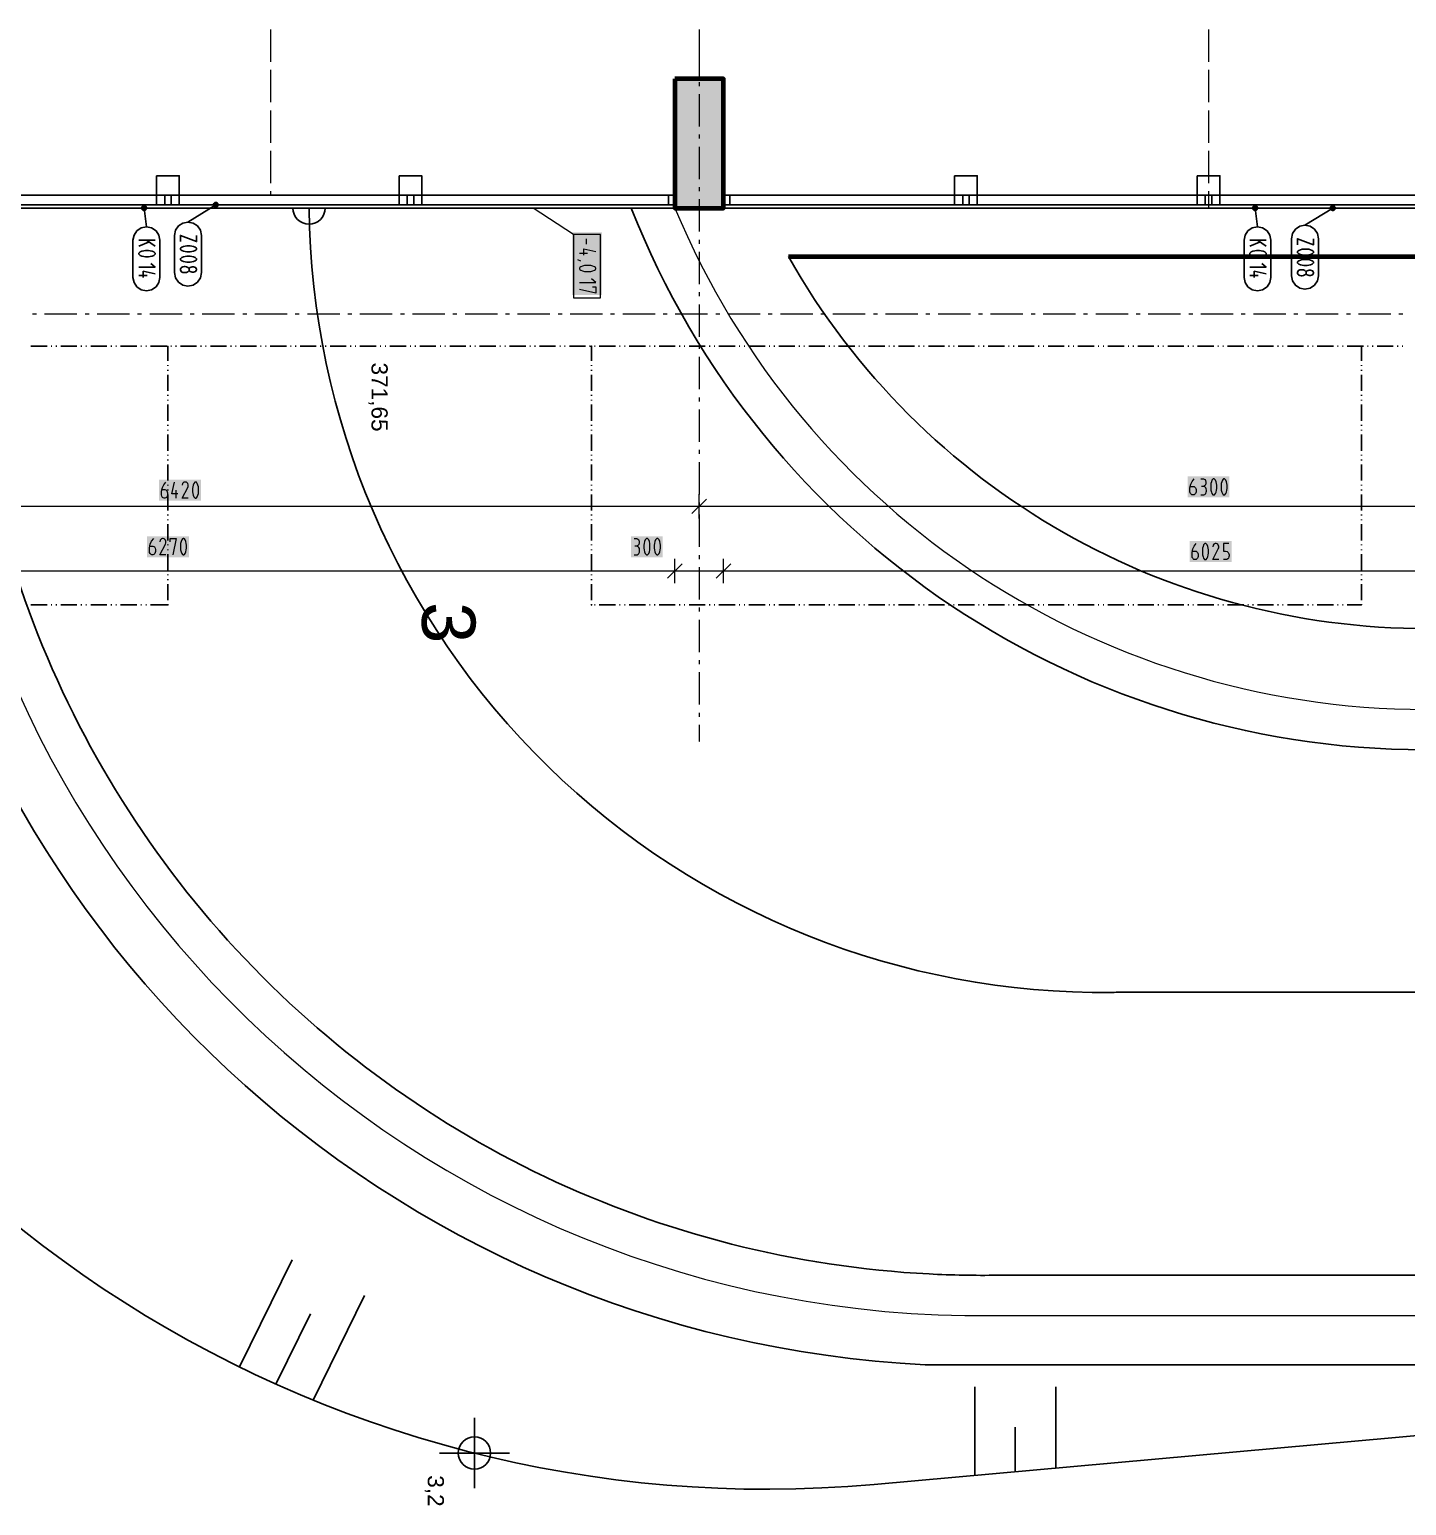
# Model space of a CAD drawing. Header units: millimetres. Extents: x 0 to 594, y 0 to 420.
# Drawn here: x 118.6 to 185.6, y 95.8 to 167.7 of the extents above; entities that cross this region are included whole.
import ezdxf

# ---------------------------------------------------------------- set-up
doc = ezdxf.new("R2010")
doc.units = ezdxf.units.MM
doc.header["$LTSCALE"] = 8
for name, color, linetype in [('PDF_CTU', 7, 'Continuous'), ('PDF_Dokresleni nad rovinou rezu', 7, 'Continuous'), ('PDF_Dopravni znaceni', 7, 'Continuous'), ('PDF_Koty delkove', 7, 'Continuous'), ('PDF_Koty vyskove-pudorysy', 7, 'Continuous'), ('PDF_Obecne 0.25', 7, 'Continuous'), ('PDF_Obrubniky', 7, 'Continuous'), ('PDF_Osy hlavni', 7, 'Continuous'), ('PDF_Popis Klempirske vyrobky', 7, 'Continuous'), ('PDF_Popis Zamecnicke vyrobky', 7, 'Continuous'), ('PDF_Popis-obecne 01', 7, 'Continuous'), ('PDF_Rampy', 7, 'Continuous'), ('PDF_Steny vnitrni', 7, 'Continuous'), ('PDF_Text', 7, 'Continuous'), ('PDF_Zamecnicke vyrobky', 7, 'Continuous')]:
    doc.layers.add(name, color=color, linetype=linetype)
doc.styles.add('PDF Arial', font='arial.ttf')

msp = doc.modelspace()

# ---------------------------------------------------------------- linework, layer by layer
at = {"layer": 'PDF_CTU', "lineweight": 100}
msp.add_lwpolyline([(155.547, 156.661), (258.466, 156.661), (258.466, 153.906), (328.23, 153.906), (328.23, 158.236)], dxfattribs=at)
at = {"layer": 'PDF_CTU', "lineweight": 25}
for points in [[(306.044, 102.69), (162.204, 102.69, -0.364475), (111.496, 149.929)], [(224.359, 102.69), (159.72, 96.869, -0.351953), (98.898, 137.331)]]:
    msp.add_lwpolyline(points, format="xyb", dxfattribs=at)
for points in [[(128.815, 102.59), (131.379, 107.806)], [(132.408, 100.976), (134.912, 106.069)], [(130.597, 101.753), (132.277, 105.171)], [(164.628, 97.311), (164.628, 101.626)], [(168.565, 97.666), (168.565, 101.626)], [(166.596, 97.489), (166.596, 99.657)]]:
    msp.add_lwpolyline(points, dxfattribs=at)
msp.add_arc((186.611, 174.233), 35.689, 209.49476, 271.16419, dxfattribs=at)
at = {"layer": 'PDF_Dokresleni nad rovinou rezu', "lineweight": 25}
for points in [[(118.661, 152.291), (119.449, 152.291)], [(119.646, 152.291), (119.685, 152.291)], [(119.882, 152.291), (119.921, 152.291)], [(120.118, 152.291), (120.906, 152.291)], [(121.102, 152.291), (121.142, 152.291)], [(121.339, 152.291), (121.378, 152.291)], [(121.575, 152.291), (122.362, 152.291)], [(122.559, 152.291), (122.598, 152.291)], [(122.795, 152.291), (122.835, 152.291)], [(123.032, 152.291), (123.819, 152.291)], [(124.016, 152.291), (124.055, 152.291)], [(124.252, 152.291), (124.291, 152.291)], [(124.488, 152.291), (125.276, 152.291)], [(125.335, 152.291), (125.335, 151.575)], [(125.473, 152.291), (125.512, 152.291)], [(125.709, 152.291), (125.748, 152.291)], [(125.945, 152.291), (126.732, 152.291)], [(126.929, 152.291), (126.969, 152.291)], [(127.165, 152.291), (127.205, 152.291)], [(127.402, 152.291), (128.189, 152.291)], [(128.386, 152.291), (128.425, 152.291)], [(128.622, 152.291), (128.661, 152.291)], [(128.858, 152.291), (129.646, 152.291)], [(129.843, 152.291), (129.882, 152.291)], [(130.079, 152.291), (130.118, 152.291)], [(130.315, 152.291), (131.102, 152.291)], [(131.299, 152.291), (131.339, 152.291)], [(131.536, 152.291), (131.575, 152.291)], [(131.772, 152.291), (132.559, 152.291)], [(132.756, 152.291), (132.795, 152.291)], [(132.992, 152.291), (133.032, 152.291)], [(133.228, 152.291), (134.016, 152.291)], [(134.213, 152.291), (134.252, 152.291)], [(134.449, 152.291), (134.488, 152.291)], [(134.685, 152.291), (135.473, 152.291)], [(135.669, 152.291), (135.709, 152.291)], [(135.906, 152.291), (135.945, 152.291)], [(136.142, 152.291), (136.929, 152.291)], [(137.126, 152.291), (137.165, 152.291)], [(137.362, 152.291), (137.402, 152.291)], [(137.598, 152.291), (138.386, 152.291)], [(138.583, 152.291), (138.622, 152.291)], [(138.819, 152.291), (138.858, 152.291)], [(139.055, 152.291), (139.843, 152.291)], [(140.039, 152.291), (140.079, 152.291)], [(140.276, 152.291), (140.315, 152.291)], [(140.512, 152.291), (141.299, 152.291)], [(141.496, 152.291), (141.535, 152.291)], [(141.732, 152.291), (141.772, 152.291)], [(141.969, 152.291), (142.756, 152.291)], [(142.953, 152.291), (142.992, 152.291)], [(143.189, 152.291), (143.228, 152.291)], [(143.425, 152.291), (144.213, 152.291)], [(144.41, 152.291), (144.449, 152.291)], [(144.646, 152.291), (144.685, 152.291)], [(144.882, 152.291), (145.669, 152.291)], [(145.866, 152.291), (145.906, 152.291)], [(145.965, 152.291), (145.965, 151.575)], [(146.102, 152.291), (146.142, 152.291)], [(146.339, 152.291), (147.126, 152.291)], [(147.323, 152.291), (147.362, 152.291)], [(147.559, 152.291), (147.598, 152.291)], [(147.795, 152.291), (148.583, 152.291)], [(148.78, 152.291), (148.819, 152.291)], [(149.016, 152.291), (149.055, 152.291)], [(149.252, 152.291), (150.039, 152.291)], [(150.236, 152.291), (150.276, 152.291)], [(150.472, 152.291), (150.512, 152.291)], [(150.709, 152.291), (151.496, 152.291)], [(151.693, 152.291), (151.732, 152.291)], [(151.929, 152.291), (151.969, 152.291)], [(152.165, 152.291), (152.953, 152.291)], [(153.15, 152.291), (153.189, 152.291)], [(153.386, 152.291), (153.425, 152.291)], [(153.622, 152.291), (154.409, 152.291)], [(154.606, 152.291), (154.646, 152.291)], [(154.843, 152.291), (154.882, 152.291)], [(155.079, 152.291), (155.866, 152.291)], [(156.063, 152.291), (156.102, 152.291)], [(156.299, 152.291), (156.339, 152.291)], [(156.535, 152.291), (157.323, 152.291)], [(157.52, 152.291), (157.559, 152.291)], [(157.756, 152.291), (157.795, 152.291)], [(157.992, 152.291), (158.78, 152.291)], [(158.976, 152.291), (159.016, 152.291)], [(159.213, 152.291), (159.252, 152.291)], [(159.449, 152.291), (160.236, 152.291)], [(160.433, 152.291), (160.472, 152.291)], [(160.669, 152.291), (160.709, 152.291)], [(160.906, 152.291), (161.693, 152.291)], [(161.89, 152.291), (161.929, 152.291)], [(162.126, 152.291), (162.165, 152.291)], [(162.362, 152.291), (163.15, 152.291)], [(163.346, 152.291), (163.386, 152.291)], [(163.583, 152.291), (163.622, 152.291)], [(163.819, 152.291), (164.606, 152.291)], [(164.803, 152.291), (164.843, 152.291)], [(165.039, 152.291), (165.079, 152.291)], [(165.276, 152.291), (166.063, 152.291)], [(166.26, 152.291), (166.299, 152.291)], [(166.496, 152.291), (166.535, 152.291)], [(166.732, 152.291), (167.52, 152.291)], [(167.717, 152.291), (167.756, 152.291)], [(167.953, 152.291), (167.992, 152.291)], [(168.189, 152.291), (168.976, 152.291)], [(169.173, 152.291), (169.213, 152.291)], [(169.409, 152.291), (169.449, 152.291)], [(169.646, 152.291), (170.433, 152.291)], [(170.63, 152.291), (170.669, 152.291)], [(170.866, 152.291), (170.906, 152.291)], [(171.102, 152.291), (171.89, 152.291)], [(172.087, 152.291), (172.126, 152.291)], [(172.323, 152.291), (172.362, 152.291)], [(172.559, 152.291), (173.346, 152.291)], [(173.543, 152.291), (173.583, 152.291)], [(173.78, 152.291), (173.819, 152.291)], [(174.016, 152.291), (174.803, 152.291)], [(175, 152.291), (175.039, 152.291)], [(175.236, 152.291), (175.276, 152.291)], [(175.472, 152.291), (176.26, 152.291)], [(176.457, 152.291), (176.496, 152.291)], [(176.693, 152.291), (176.732, 152.291)], [(176.929, 152.291), (177.717, 152.291)], [(177.913, 152.291), (177.953, 152.291)], [(178.15, 152.291), (178.189, 152.291)], [(178.386, 152.291), (179.173, 152.291)], [(179.37, 152.291), (179.409, 152.291)], [(179.606, 152.291), (179.646, 152.291)], [(179.843, 152.291), (180.63, 152.291)], [(180.827, 152.291), (180.866, 152.291)], [(181.063, 152.291), (181.102, 152.291)], [(181.299, 152.291), (182.087, 152.291)], [(182.283, 152.291), (182.323, 152.291)], [(182.52, 152.291), (182.559, 152.291)], [(182.756, 152.291), (183.543, 152.291)], [(183.445, 152.291), (183.445, 151.575)], [(183.74, 152.291), (183.78, 152.291)], [(183.976, 152.291), (184.016, 152.291)], [(184.213, 152.291), (185, 152.291)], [(185.197, 152.291), (185.236, 152.291)], [(185.433, 152.291), (185.472, 152.291)], [(125.335, 151.378), (125.335, 151.339)], [(125.335, 151.142), (125.335, 151.103)], [(145.965, 151.378), (145.965, 151.339)], [(145.965, 151.142), (145.965, 151.103)], [(183.445, 151.378), (183.445, 151.339)], [(183.445, 151.142), (183.445, 151.103)], [(125.335, 150.906), (125.335, 150.118)], [(145.965, 150.906), (145.965, 150.118)], [(183.445, 150.906), (183.445, 150.118)], [(125.335, 149.921), (125.335, 149.882)], [(125.335, 149.685), (125.335, 149.646)], [(145.965, 149.921), (145.965, 149.882)], [(145.965, 149.685), (145.965, 149.646)], [(183.445, 149.921), (183.445, 149.882)], [(183.445, 149.685), (183.445, 149.646)], [(125.335, 149.449), (125.335, 148.662)], [(145.965, 149.449), (145.965, 148.662)], [(183.445, 149.449), (183.445, 148.662)], [(125.335, 148.465), (125.335, 148.425)], [(125.335, 148.229), (125.335, 148.189)], [(145.965, 148.465), (145.965, 148.425)], [(145.965, 148.229), (145.965, 148.189)], [(183.445, 148.465), (183.445, 148.425)], [(183.445, 148.229), (183.445, 148.189)], [(125.335, 147.992), (125.335, 147.205)], [(145.965, 147.992), (145.965, 147.205)], [(183.445, 147.992), (183.445, 147.205)], [(125.335, 147.008), (125.335, 146.969)], [(125.335, 146.772), (125.335, 146.733)], [(145.965, 147.008), (145.965, 146.969)], [(145.965, 146.772), (145.965, 146.733)], [(183.445, 147.008), (183.445, 146.969)], [(183.445, 146.772), (183.445, 146.733)], [(125.335, 146.536), (125.335, 145.748)], [(145.965, 146.536), (145.965, 145.748)], [(183.445, 146.536), (183.445, 145.748)], [(125.335, 145.551), (125.335, 145.512)], [(125.335, 145.315), (125.335, 145.276)], [(145.965, 145.551), (145.965, 145.512)], [(145.965, 145.315), (145.965, 145.276)], [(183.445, 145.551), (183.445, 145.512)], [(183.445, 145.315), (183.445, 145.276)], [(125.335, 145.079), (125.335, 144.292)], [(145.965, 145.079), (145.965, 144.292)], [(183.445, 145.079), (183.445, 144.292)], [(125.335, 144.095), (125.335, 144.055)], [(125.335, 143.858), (125.335, 143.819)], [(145.965, 144.095), (145.965, 144.055)], [(145.965, 143.858), (145.965, 143.819)], [(183.445, 144.095), (183.445, 144.055)], [(183.445, 143.858), (183.445, 143.819)], [(125.335, 143.622), (125.335, 142.835)], [(145.965, 143.622), (145.965, 142.835)], [(183.445, 143.622), (183.445, 142.835)], [(125.335, 142.638), (125.335, 142.599)], [(125.335, 142.402), (125.335, 142.362)], [(145.965, 142.638), (145.965, 142.599)], [(145.965, 142.402), (145.965, 142.362)], [(183.445, 142.638), (183.445, 142.599)], [(183.445, 142.402), (183.445, 142.362)], [(125.335, 142.166), (125.335, 141.378)], [(145.965, 142.166), (145.965, 141.378)], [(183.445, 142.166), (183.445, 141.378)], [(125.335, 141.181), (125.335, 141.142)], [(125.335, 140.945), (125.335, 140.906)], [(145.965, 141.181), (145.965, 141.142)], [(145.965, 140.945), (145.965, 140.906)], [(183.445, 141.181), (183.445, 141.142)], [(183.445, 140.945), (183.445, 140.906)], [(125.335, 140.709), (125.335, 139.921)], [(145.965, 140.709), (145.965, 139.921)], [(183.445, 140.709), (183.445, 139.921)], [(118.661, 139.694), (119.449, 139.694)], [(119.646, 139.694), (119.685, 139.694)], [(119.882, 139.694), (119.921, 139.694)], [(120.118, 139.694), (120.906, 139.694)], [(121.102, 139.694), (121.142, 139.694)], [(121.339, 139.694), (121.378, 139.694)], [(121.575, 139.694), (122.362, 139.694)], [(122.559, 139.694), (122.598, 139.694)], [(122.795, 139.694), (122.835, 139.694)], [(123.032, 139.694), (123.819, 139.694)], [(124.016, 139.694), (124.055, 139.694)], [(124.252, 139.694), (124.291, 139.694)], [(124.488, 139.694), (125.276, 139.694)], [(125.335, 139.725), (125.335, 139.694)], [(145.965, 139.725), (145.965, 139.693)], [(146.102, 139.693), (146.142, 139.693)], [(146.339, 139.693), (147.126, 139.693)], [(147.323, 139.693), (147.362, 139.693)], [(147.559, 139.693), (147.598, 139.693)], [(147.795, 139.693), (148.583, 139.693)], [(148.78, 139.693), (148.819, 139.693)], [(149.016, 139.693), (149.055, 139.693)], [(149.252, 139.693), (150.039, 139.693)], [(150.236, 139.693), (150.276, 139.693)], [(150.472, 139.693), (150.512, 139.693)], [(150.709, 139.693), (151.496, 139.693)], [(151.693, 139.693), (151.732, 139.693)], [(151.929, 139.693), (151.969, 139.693)], [(152.165, 139.693), (152.953, 139.693)], [(153.15, 139.693), (153.189, 139.693)], [(153.386, 139.693), (153.425, 139.693)], [(153.622, 139.693), (154.409, 139.693)], [(154.606, 139.693), (154.646, 139.693)], [(154.843, 139.693), (154.882, 139.693)], [(155.079, 139.693), (155.866, 139.693)], [(156.063, 139.693), (156.102, 139.693)], [(156.299, 139.693), (156.339, 139.693)], [(156.535, 139.693), (157.323, 139.693)], [(157.52, 139.693), (157.559, 139.693)], [(157.756, 139.693), (157.795, 139.693)], [(157.992, 139.693), (158.78, 139.693)], [(158.976, 139.693), (159.016, 139.693)], [(159.213, 139.693), (159.252, 139.693)], [(159.449, 139.693), (160.236, 139.693)], [(160.433, 139.693), (160.472, 139.693)], [(160.669, 139.693), (160.709, 139.693)], [(160.906, 139.693), (161.693, 139.693)], [(161.89, 139.693), (161.929, 139.693)], [(162.126, 139.693), (162.165, 139.693)], [(162.362, 139.693), (163.15, 139.693)], [(163.346, 139.693), (163.386, 139.693)], [(163.583, 139.693), (163.622, 139.693)], [(163.819, 139.693), (164.606, 139.693)], [(164.803, 139.693), (164.843, 139.693)], [(165.039, 139.693), (165.079, 139.693)], [(165.276, 139.693), (166.063, 139.693)], [(166.26, 139.693), (166.299, 139.693)], [(166.496, 139.693), (166.535, 139.693)], [(166.732, 139.693), (167.52, 139.693)], [(167.717, 139.693), (167.756, 139.693)], [(167.953, 139.693), (167.992, 139.693)], [(168.189, 139.693), (168.976, 139.693)], [(169.173, 139.693), (169.213, 139.693)], [(169.409, 139.693), (169.449, 139.693)], [(169.646, 139.693), (170.433, 139.693)], [(170.63, 139.693), (170.669, 139.693)], [(170.866, 139.693), (170.906, 139.693)], [(171.102, 139.693), (171.89, 139.693)], [(172.087, 139.693), (172.126, 139.693)], [(172.323, 139.693), (172.362, 139.693)], [(172.559, 139.693), (173.346, 139.693)], [(173.543, 139.693), (173.583, 139.693)], [(173.78, 139.693), (173.819, 139.693)], [(174.016, 139.693), (174.803, 139.693)], [(175, 139.693), (175.039, 139.693)], [(175.236, 139.693), (175.276, 139.693)], [(175.472, 139.693), (176.26, 139.693)], [(176.457, 139.693), (176.496, 139.693)], [(176.693, 139.693), (176.732, 139.693)], [(176.929, 139.693), (177.717, 139.693)], [(177.913, 139.693), (177.953, 139.693)], [(178.15, 139.693), (178.189, 139.693)], [(178.386, 139.693), (179.173, 139.693)], [(179.37, 139.693), (179.409, 139.693)], [(179.606, 139.693), (179.646, 139.693)], [(179.843, 139.693), (180.63, 139.693)], [(180.827, 139.693), (180.866, 139.693)], [(181.063, 139.693), (181.102, 139.693)], [(181.299, 139.693), (182.087, 139.693)], [(182.283, 139.693), (182.323, 139.693)], [(182.52, 139.693), (182.559, 139.693)], [(182.756, 139.693), (183.445, 139.693), (183.445, 139.725)]]:
    msp.add_lwpolyline(points, dxfattribs=at)
at = {"layer": 'PDF_Dokresleni nad rovinou rezu', "lineweight": 25, "transparency": 33554559}
for points in [[(125.335, 152.341), (125.384, 152.291), (125.286, 152.291), (125.335, 152.242)], [(145.965, 152.341), (146.014, 152.291), (145.915, 152.291), (145.965, 152.242)], [(183.445, 152.341), (183.494, 152.291), (183.396, 152.291), (183.445, 152.242)], [(125.286, 139.694), (125.335, 139.744), (125.335, 139.645), (125.384, 139.694)], [(125.335, 139.744), (125.384, 139.694), (125.286, 139.694), (125.335, 139.645)], [(145.965, 139.742), (146.014, 139.693), (145.915, 139.693), (145.965, 139.644)], [(145.915, 139.693), (145.965, 139.742), (145.965, 139.644), (146.014, 139.693)], [(183.396, 139.693), (183.445, 139.742), (183.445, 139.644), (183.494, 139.693)], [(183.445, 139.742), (183.494, 139.693), (183.396, 139.693), (183.445, 139.644)]]:
    msp.add_solid(points, dxfattribs=at)
at = {"layer": 'PDF_Dopravni znaceni', "lineweight": 18}
for points in [[(130.335, 167.717), (130.335, 166.142)], [(151.201, 167.717), (151.201, 166.142)], [(176.004, 167.717), (176.004, 166.142)], [(130.335, 165.748), (130.335, 164.173)], [(151.201, 165.748), (151.201, 165.323)], [(176.004, 165.748), (176.004, 164.173)], [(130.335, 163.78), (130.335, 162.205)], [(176.004, 163.78), (176.004, 162.205)], [(130.335, 161.811), (130.335, 160.236)], [(176.004, 161.811), (176.004, 160.236)], [(130.335, 159.843), (130.335, 159.654)], [(176.004, 159.843), (176.004, 159.024)]]:
    msp.add_lwpolyline(points, dxfattribs=at)
at = {"layer": 'PDF_Dopravni znaceni', "lineweight": 18, "transparency": 33554559}
for points in [[(151.201, 165.358), (151.237, 165.323), (151.166, 165.323), (151.201, 165.287)], [(130.335, 159.689), (130.37, 159.654), (130.3, 159.654), (130.335, 159.618)], [(176.004, 159.059), (176.04, 159.024), (175.969, 159.024), (176.004, 158.988)]]:
    msp.add_solid(points, dxfattribs=at)
at = {"layer": 'PDF_Koty delkove', "lineweight": 18}
for points in [[(125.285, 145.247), (125.306, 145.209), (125.317, 145.156), (125.317, 145.051), (125.306, 144.998), (125.285, 144.959), (125.265, 144.933), (125.233, 144.906), (125.191, 144.893), (125.149, 144.893), (125.107, 144.906), (125.076, 144.933), (125.055, 144.959), (125.033, 144.998), (125.023, 145.051), (125.023, 145.235), (125.065, 145.418), (125.128, 145.55), (125.233, 145.68)], [(125.044, 145.313), (125.191, 145.313), (125.233, 145.3), (125.265, 145.274), (125.285, 145.247)], [(125.821, 145.103), (125.527, 145.103), (125.653, 145.68)], [(125.737, 144.893), (125.737, 145.287)], [(126.325, 144.893), (126.031, 144.893), (126.304, 145.418), (126.325, 145.471), (126.325, 145.55), (126.304, 145.602), (126.272, 145.641), (126.241, 145.668), (126.199, 145.68), (126.157, 145.68), (126.115, 145.668), (126.083, 145.641), (126.052, 145.602), (126.031, 145.524)], [(126.829, 145.209), (126.829, 145.366), (126.818, 145.444), (126.797, 145.536), (126.766, 145.615), (126.724, 145.668), (126.703, 145.68), (126.661, 145.68), (126.64, 145.668), (126.598, 145.615), (126.567, 145.536), (126.545, 145.444), (126.535, 145.366), (126.535, 145.209), (126.545, 145.13), (126.567, 145.038), (126.598, 144.959)], [(126.598, 144.959), (126.64, 144.906), (126.661, 144.893), (126.703, 144.893), (126.724, 144.906), (126.766, 144.959), (126.797, 145.038), (126.818, 145.13), (126.829, 145.209)], [(175.123, 145.471), (175.27, 145.471), (175.312, 145.457), (175.343, 145.431), (175.364, 145.405), (175.385, 145.366), (175.396, 145.313), (175.396, 145.209), (175.385, 145.156), (175.364, 145.116), (175.343, 145.09), (175.312, 145.064), (175.27, 145.05), (175.228, 145.05), (175.186, 145.064), (175.154, 145.09), (175.134, 145.116), (175.112, 145.156), (175.101, 145.209), (175.101, 145.392), (175.144, 145.576), (175.207, 145.707), (175.312, 145.838)], [(175.627, 145.838), (175.753, 145.838), (175.795, 145.825), (175.837, 145.798), (175.858, 145.759), (175.879, 145.681), (175.879, 145.628), (175.858, 145.55), (175.816, 145.497), (175.753, 145.471), (175.669, 145.471)], [(175.627, 145.05), (175.774, 145.05), (175.826, 145.077), (175.868, 145.116), (175.889, 145.182), (175.899, 145.235), (175.899, 145.287), (175.889, 145.353), (175.868, 145.405), (175.826, 145.444), (175.753, 145.471)], [(97.776, 144.499), (100.65, 144.499), (151.201, 144.499), (200.807, 144.499), (250.414, 144.499), (300.02, 144.499), (348.445, 144.499), (398.051, 144.499), (461.791, 144.499)], [(150.847, 144.145), (151.555, 144.853)], [(151.201, 143.909), (151.201, 144.499), (151.201, 145.09)], [(124.6, 142.557), (124.643, 142.544), (124.674, 142.518), (124.695, 142.491), (124.716, 142.453), (124.726, 142.4), (124.726, 142.295), (124.716, 142.242), (124.695, 142.203), (124.674, 142.177), (124.643, 142.15), (124.6, 142.137), (124.559, 142.137), (124.517, 142.15), (124.485, 142.177), (124.464, 142.203), (124.443, 142.242), (124.432, 142.295), (124.432, 142.479), (124.474, 142.662), (124.537, 142.794), (124.643, 142.924)], [(124.454, 142.557), (124.6, 142.557)], [(125.23, 142.137), (124.936, 142.137), (125.209, 142.662), (125.23, 142.715), (125.23, 142.794), (125.209, 142.846), (125.178, 142.885), (125.146, 142.912), (125.104, 142.924), (125.063, 142.924), (125.02, 142.912), (124.989, 142.885), (124.957, 142.846), (124.936, 142.768)], [(125.44, 142.768), (125.44, 142.924), (125.734, 142.924), (125.567, 142.137)], [(126.238, 142.453), (126.238, 142.61), (126.227, 142.688), (126.207, 142.78), (126.175, 142.859), (126.134, 142.912), (126.112, 142.924), (126.071, 142.924), (126.049, 142.912), (126.008, 142.859), (125.976, 142.78), (125.955, 142.688), (125.944, 142.61), (125.944, 142.453)], [(125.944, 142.453), (125.955, 142.374), (125.976, 142.282), (126.008, 142.203), (126.049, 142.15), (126.071, 142.137), (126.112, 142.137), (126.134, 142.15), (126.175, 142.203), (126.207, 142.282), (126.227, 142.374), (126.238, 142.453)], [(148.031, 142.924), (148.157, 142.924), (148.199, 142.912), (148.241, 142.885), (148.262, 142.846), (148.283, 142.768), (148.283, 142.715), (148.262, 142.636), (148.22, 142.583), (148.157, 142.557), (148.073, 142.557)], [(148.031, 142.137), (148.178, 142.137), (148.23, 142.164), (148.272, 142.203), (148.293, 142.268), (148.304, 142.321), (148.304, 142.374), (148.293, 142.439), (148.272, 142.491), (148.23, 142.531), (148.157, 142.557)], [(148.808, 142.453), (148.808, 142.61), (148.797, 142.688), (148.776, 142.78), (148.745, 142.859), (148.703, 142.912), (148.682, 142.924), (148.64, 142.924), (148.619, 142.912), (148.577, 142.859), (148.546, 142.78), (148.524, 142.688), (148.513, 142.61), (148.513, 142.453), (148.524, 142.374), (148.546, 142.282), (148.577, 142.203), (148.619, 142.15), (148.64, 142.137), (148.682, 142.137)], [(148.682, 142.137), (148.703, 142.15), (148.745, 142.203), (148.776, 142.282), (148.797, 142.374), (148.808, 142.453)], [(175.221, 142.321), (175.368, 142.321), (175.41, 142.308), (175.442, 142.282), (175.462, 142.255), (175.483, 142.216), (175.494, 142.164), (175.494, 142.059), (175.483, 142.006), (175.462, 141.967), (175.442, 141.941), (175.41, 141.914), (175.368, 141.901), (175.326, 141.901), (175.284, 141.914), (175.253, 141.941), (175.232, 141.967), (175.211, 142.006), (175.2, 142.059), (175.2, 142.242), (175.242, 142.426), (175.305, 142.557)], [(175.305, 142.557), (175.41, 142.688)], [(176.502, 141.901), (176.208, 141.901), (176.481, 142.426), (176.502, 142.479), (176.502, 142.557), (176.481, 142.609), (176.45, 142.649), (176.418, 142.676), (176.376, 142.688), (176.334, 142.688), (176.292, 142.676), (176.261, 142.649), (176.229, 142.609), (176.208, 142.531)], [(176.985, 142.688), (176.733, 142.688), (176.733, 142.321), (176.838, 142.321), (176.911, 142.294), (176.954, 142.255), (176.995, 142.19), (177.006, 142.138), (177.006, 142.085), (176.995, 142.032), (176.974, 141.98), (176.943, 141.941), (176.901, 141.914)], [(149.666, 140.995), (150.374, 141.704)], [(150.02, 140.759), (150.02, 141.35), (150.02, 141.94)], [(152.028, 140.995), (152.737, 141.704)], [(152.382, 140.759), (152.382, 141.35), (152.382, 141.94)], [(176.901, 141.914), (176.838, 141.901), (176.733, 141.901)], [(97.776, 141.35), (100.65, 141.35), (150.02, 141.35), (152.382, 141.35), (199.823, 141.35), (201.792, 141.35), (249.233, 141.35), (251.595, 141.35), (298.839, 141.35), (301.201, 141.35), (348.445, 141.35), (350.807, 141.35), (398.051, 141.35), (469.272, 141.35)]]:
    msp.add_lwpolyline(points, dxfattribs=at)
for points in [[(176.403, 145.366), (176.403, 145.524), (176.393, 145.602), (176.372, 145.694), (176.34, 145.772), (176.299, 145.825), (176.277, 145.838), (176.236, 145.838), (176.214, 145.825), (176.173, 145.772), (176.141, 145.694), (176.12, 145.602), (176.109, 145.524), (176.109, 145.366), (176.12, 145.287), (176.141, 145.195), (176.173, 145.116), (176.214, 145.064), (176.236, 145.05), (176.277, 145.05), (176.299, 145.064), (176.34, 145.116), (176.372, 145.195), (176.393, 145.287)], [(176.907, 145.366), (176.907, 145.524), (176.897, 145.602), (176.876, 145.694), (176.844, 145.772), (176.803, 145.825), (176.781, 145.838), (176.74, 145.838), (176.718, 145.825), (176.677, 145.772), (176.645, 145.694), (176.624, 145.602), (176.613, 145.524), (176.613, 145.366), (176.624, 145.287), (176.645, 145.195), (176.677, 145.116), (176.718, 145.064), (176.74, 145.05), (176.781, 145.05), (176.803, 145.064), (176.844, 145.116), (176.876, 145.195), (176.897, 145.287)], [(149.312, 142.453), (149.312, 142.61), (149.301, 142.688), (149.28, 142.78), (149.249, 142.859), (149.207, 142.912), (149.186, 142.924), (149.144, 142.924), (149.123, 142.912), (149.081, 142.859), (149.05, 142.78), (149.028, 142.688), (149.017, 142.61), (149.017, 142.453), (149.028, 142.374), (149.05, 142.282), (149.081, 142.203), (149.123, 142.15), (149.144, 142.137), (149.186, 142.137), (149.207, 142.15), (149.249, 142.203), (149.28, 142.282), (149.301, 142.374)], [(175.998, 142.216), (175.998, 142.374), (175.987, 142.452), (175.966, 142.544), (175.935, 142.623), (175.893, 142.676), (175.872, 142.688), (175.83, 142.688), (175.809, 142.676), (175.767, 142.623), (175.736, 142.544), (175.714, 142.452), (175.704, 142.374), (175.704, 142.216), (175.714, 142.138), (175.736, 142.046), (175.767, 141.967), (175.809, 141.914), (175.83, 141.901), (175.872, 141.901), (175.893, 141.914), (175.935, 141.967), (175.966, 142.046), (175.987, 142.138)]]:
    msp.add_lwpolyline(points, close=True, dxfattribs=at)
at = {"layer": 'PDF_Koty delkove', "color": 7, "lineweight": 18, "true_color": 0xffffff, "transparency": 33554559}
for points in [[(174.983, 144.932), (177.025, 144.932), (174.983, 145.956), (177.025, 145.956)], [(124.905, 144.775), (126.947, 144.775), (124.905, 145.798), (126.947, 145.798)], [(124.314, 142.019), (126.356, 142.019), (124.314, 143.042), (126.356, 143.042)], [(147.891, 142.019), (149.429, 142.019), (147.891, 143.042), (149.429, 143.042)], [(175.082, 141.783), (177.124, 141.783), (175.082, 142.806), (177.124, 142.806)]]:
    msp.add_solid(points, dxfattribs=at)
at = {"layer": 'PDF_Koty vyskove-pudorysy', "lineweight": 18}
for points in [[(145.087, 157.741), (145.087, 154.657), (146.4, 154.657), (146.4, 157.741), (145.087, 157.741), (143.112, 159.024)], [(145.692, 157.522), (145.692, 157.259)], [(145.376, 156.822), (145.77, 156.822)], [(145.586, 156.735), (145.586, 157.041), (146.164, 156.909)], [(145.271, 156.516), (145.429, 156.45)], [(145.376, 155.401), (146.164, 155.401), (145.954, 155.575)], [(146.007, 155.182), (146.164, 155.182), (146.164, 154.876), (145.376, 155.05)]]:
    msp.add_lwpolyline(points, dxfattribs=at)
msp.add_lwpolyline([(145.692, 155.926), (145.849, 155.926), (145.927, 155.937), (146.02, 155.958), (146.098, 155.991), (146.151, 156.034), (146.164, 156.057), (146.164, 156.1), (146.151, 156.122), (146.098, 156.166), (146.02, 156.198), (145.927, 156.221), (145.849, 156.232), (145.692, 156.232), (145.613, 156.221), (145.521, 156.198), (145.442, 156.166), (145.39, 156.122), (145.376, 156.1), (145.376, 156.057), (145.39, 156.034), (145.442, 155.991), (145.521, 155.958), (145.613, 155.937)], close=True, dxfattribs=at)
at = {"layer": 'PDF_Koty vyskove-pudorysy', "color": 7, "lineweight": 18, "true_color": 0xffffff, "transparency": 33554559}
msp.add_solid([(145.009, 157.836), (145.009, 154.781), (146.479, 157.836), (146.479, 154.781)], dxfattribs=at)
at = {"layer": 'PDF_Obecne 0.25', "lineweight": 25}
msp.add_lwpolyline([(100.65, 159.024), (350.807, 159.024)], dxfattribs=at)
at = {"layer": 'PDF_Obrubniky', "lineweight": 18}
for points in [[(113.557, 159.024), (113.557, 156.471, 0.409637), (164.144, 105.087), (352.776, 105.087), (352.776, 103.118), (308.012, 103.118)], [(150.02, 159.024, 0.308064), (187.343, 134.614), (326.398, 134.614, 0.404795), (350.795, 158.236)]]:
    msp.add_lwpolyline(points, format="xyb", dxfattribs=at)
at = {"layer": 'PDF_Osy hlavni', "lineweight": 18}
for points in [[(151.201, 167.717), (151.201, 167.52)], [(151.201, 167.126), (151.201, 165.551)], [(151.201, 165.158), (151.201, 164.961)], [(151.201, 164.567), (151.201, 162.992)], [(151.201, 162.599), (151.201, 162.402)], [(151.201, 162.008), (151.201, 160.433)], [(151.201, 160.04), (151.201, 159.843)], [(151.201, 159.449), (151.201, 157.874)], [(151.201, 157.481), (151.201, 157.284)], [(151.201, 156.89), (151.201, 155.315)], [(151.201, 154.921), (151.201, 154.725)], [(118.74, 153.866), (118.937, 153.866)], [(119.331, 153.866), (120.906, 153.866)], [(121.299, 153.866), (121.496, 153.866)], [(121.89, 153.866), (123.465, 153.866)], [(123.858, 153.866), (124.055, 153.866)], [(124.449, 153.866), (126.024, 153.866)], [(126.417, 153.866), (126.614, 153.866)], [(127.008, 153.866), (128.583, 153.866)], [(128.976, 153.866), (129.173, 153.866)], [(129.567, 153.866), (131.142, 153.866)], [(131.536, 153.866), (131.732, 153.866)], [(132.126, 153.866), (133.701, 153.866)], [(134.095, 153.866), (134.291, 153.866)], [(134.685, 153.866), (136.26, 153.866)], [(136.654, 153.866), (136.85, 153.866)], [(137.244, 153.866), (138.819, 153.866)], [(139.213, 153.866), (139.41, 153.866)], [(139.803, 153.866), (141.378, 153.866)], [(141.772, 153.866), (141.969, 153.866)], [(142.362, 153.866), (143.937, 153.866)], [(144.331, 153.866), (144.528, 153.866)], [(144.921, 153.866), (146.496, 153.866)], [(146.89, 153.866), (147.087, 153.866)], [(147.48, 153.866), (149.055, 153.866)], [(149.449, 153.866), (149.646, 153.866)], [(150.039, 153.866), (151.614, 153.866)], [(151.201, 154.331), (151.201, 152.756)], [(152.008, 153.866), (152.205, 153.866)], [(152.598, 153.866), (154.173, 153.866)], [(154.567, 153.866), (154.764, 153.866)], [(155.158, 153.866), (156.732, 153.866)], [(157.126, 153.866), (157.323, 153.866)], [(157.717, 153.866), (159.291, 153.866)], [(159.685, 153.866), (159.882, 153.866)], [(160.276, 153.866), (161.85, 153.866)], [(162.244, 153.866), (162.441, 153.866)], [(162.835, 153.866), (164.409, 153.866)], [(164.803, 153.866), (165, 153.866)], [(165.394, 153.866), (166.969, 153.866)], [(167.362, 153.866), (167.559, 153.866)], [(167.953, 153.866), (169.528, 153.866)], [(169.921, 153.866), (170.118, 153.866)], [(170.512, 153.866), (172.087, 153.866)], [(172.48, 153.866), (172.677, 153.866)], [(173.071, 153.866), (174.646, 153.866)], [(175.039, 153.866), (175.236, 153.866)], [(175.63, 153.866), (177.205, 153.866)], [(177.598, 153.866), (177.795, 153.866)], [(178.189, 153.866), (179.764, 153.866)], [(180.158, 153.866), (180.354, 153.866)], [(180.748, 153.866), (182.323, 153.866)], [(182.717, 153.866), (182.913, 153.866)], [(183.307, 153.866), (184.882, 153.866)], [(185.276, 153.866), (185.472, 153.866)], [(151.201, 152.362), (151.201, 152.166)], [(151.201, 151.772), (151.201, 150.197)], [(151.201, 149.803), (151.201, 149.607)], [(151.201, 149.213), (151.201, 147.638)], [(151.201, 147.244), (151.201, 147.047)], [(151.201, 146.654), (151.201, 145.079)], [(151.201, 144.685), (151.201, 144.488)], [(151.201, 144.095), (151.201, 142.52)], [(151.201, 142.126), (151.201, 141.929)], [(151.201, 141.536), (151.201, 139.961)], [(151.201, 139.567), (151.201, 139.37)], [(151.201, 138.977), (151.201, 137.402)], [(151.201, 137.008), (151.201, 136.811)], [(151.201, 136.418), (151.201, 134.843)], [(151.201, 134.449), (151.201, 134.252)], [(151.201, 133.858), (151.201, 133.051)]]:
    msp.add_lwpolyline(points, dxfattribs=at)
at = {"layer": 'PDF_Osy hlavni', "lineweight": 18, "transparency": 33554559}
msp.add_solid([(151.201, 133.087), (151.237, 133.051), (151.166, 133.051), (151.201, 133.016)], dxfattribs=at)
at = {"layer": 'PDF_Popis Klempirske vyrobky', "lineweight": 25}
for points in [[(124.16, 159.141), (124.141, 159.137), (124.123, 159.13), (124.106, 159.12), (124.091, 159.108), (124.079, 159.093), (124.069, 159.077), (124.062, 159.059), (124.058, 159.04), (124.056, 159.021), (124.059, 159.001), (124.064, 158.983), (124.072, 158.965), (124.083, 158.949), (124.096, 158.936), (124.111, 158.924), (124.128, 158.915), (124.147, 158.909), (124.166, 158.906), (124.185, 158.906), (124.204, 158.909), (124.222, 158.916), (124.239, 158.925), (124.254, 158.937), (124.267, 158.951), (124.278, 158.967), (124.286, 158.984), (124.291, 159.003), (124.293, 159.022), (124.291, 159.041), (124.287, 159.06), (124.279, 159.078), (124.269, 159.094), (124.256, 159.109), (124.242, 159.121), (124.225, 159.131), (124.207, 159.137), (124.188, 159.141), (124.169, 159.142)], [(178.257, 159.141), (178.238, 159.137), (178.22, 159.13), (178.203, 159.12), (178.189, 159.108), (178.176, 159.093), (178.166, 159.077), (178.159, 159.059), (178.155, 159.04), (178.154, 159.021), (178.156, 159.001), (178.161, 158.983), (178.169, 158.965), (178.18, 158.949), (178.193, 158.936), (178.209, 158.924), (178.226, 158.915), (178.244, 158.909), (178.263, 158.906), (178.282, 158.906), (178.301, 158.909), (178.319, 158.916), (178.336, 158.925), (178.352, 158.937), (178.365, 158.951), (178.375, 158.967), (178.383, 158.984), (178.388, 159.003), (178.39, 159.022), (178.389, 159.041), (178.384, 159.06), (178.377, 159.078), (178.366, 159.094), (178.354, 159.109), (178.339, 159.121), (178.322, 159.131), (178.304, 159.137), (178.285, 159.141), (178.266, 159.142)], [(123.634, 155.648), (123.684, 155.397), (123.827, 155.184), (124.04, 155.042), (124.291, 154.992), (124.542, 155.042), (124.755, 155.184), (124.897, 155.397), (124.947, 155.648), (124.947, 157.454), (124.897, 157.705), (124.755, 157.918), (124.542, 158.06), (124.291, 158.11), (124.04, 158.06), (123.827, 157.918), (123.684, 157.705), (123.634, 157.454)], [(177.732, 155.648), (177.782, 155.397), (177.924, 155.184), (178.137, 155.042), (178.388, 154.992), (178.639, 155.042), (178.852, 155.184), (178.994, 155.397), (179.044, 155.648), (179.044, 157.454), (178.994, 157.705), (178.852, 157.918), (178.639, 158.06), (178.388, 158.11), (178.137, 158.06), (177.924, 157.918), (177.782, 157.705), (177.732, 157.454)], [(124.239, 156.655), (124.396, 156.655), (124.474, 156.666), (124.566, 156.687), (124.645, 156.718), (124.698, 156.76), (124.711, 156.781), (124.711, 156.823), (124.698, 156.844), (124.645, 156.886), (124.566, 156.917), (124.474, 156.939), (124.396, 156.95), (124.239, 156.95), (124.16, 156.939), (124.068, 156.917), (123.989, 156.886), (123.937, 156.844), (123.923, 156.823), (123.923, 156.781), (123.937, 156.76), (123.989, 156.718), (124.068, 156.687), (124.16, 156.666)], [(178.336, 156.655), (178.494, 156.655), (178.572, 156.666), (178.664, 156.687), (178.742, 156.718), (178.795, 156.76), (178.808, 156.781), (178.808, 156.823), (178.795, 156.844), (178.742, 156.886), (178.664, 156.917), (178.572, 156.939), (178.494, 156.95), (178.336, 156.95), (178.257, 156.939), (178.165, 156.917), (178.087, 156.886), (178.034, 156.844), (178.02, 156.823), (178.02, 156.781), (178.034, 156.76), (178.087, 156.718), (178.165, 156.687), (178.257, 156.666)]]:
    msp.add_lwpolyline(points, close=True, dxfattribs=at)
for points in [[(124.057, 159.009), (124.057, 159.009)], [(124.16, 159.141), (124.16, 159.141)], [(124.291, 158.11), (124.175, 159.024)], [(124.189, 158.907), (124.189, 158.907)], [(124.292, 159.039), (124.292, 159.039)], [(178.155, 159.009), (178.155, 159.009)], [(178.257, 159.141), (178.257, 159.141)], [(178.388, 158.11), (178.272, 159.024)], [(178.287, 158.907), (178.287, 158.907)], [(178.389, 159.039), (178.389, 159.039)], [(123.923, 157.454), (124.711, 157.454)], [(124.711, 157.159), (124.291, 157.454)], [(178.02, 157.454), (178.808, 157.454)], [(178.808, 157.159), (178.388, 157.454)], [(124.396, 157.369), (123.923, 157.159)], [(178.494, 157.369), (178.02, 157.159)], [(123.923, 156.151), (124.711, 156.151), (124.501, 156.319)], [(178.02, 156.151), (178.808, 156.151), (178.598, 156.319)], [(123.923, 155.731), (124.317, 155.731)], [(124.133, 155.648), (124.133, 155.942), (124.711, 155.815)], [(178.02, 155.731), (178.414, 155.731)], [(178.231, 155.648), (178.231, 155.942), (178.808, 155.815)]]:
    msp.add_lwpolyline(points, dxfattribs=at)
at = {"layer": 'PDF_Popis Klempirske vyrobky', "lineweight": 25, "transparency": 33554559}
for points in [[(124.057, 159.009), (124.292, 159.039), (124.268, 159.095)], [(124.057, 159.009), (124.268, 159.095), (124.066, 159.069)], [(124.081, 158.952), (124.292, 159.039), (124.057, 159.009)], [(124.066, 159.069), (124.268, 159.095), (124.22, 159.132)], [(124.066, 159.069), (124.22, 159.132), (124.103, 159.117)], [(124.081, 158.952), (124.283, 158.978), (124.292, 159.039)], [(124.129, 158.915), (124.283, 158.978), (124.081, 158.952)], [(124.103, 159.117), (124.22, 159.132), (124.16, 159.141)], [(124.129, 158.915), (124.246, 158.93), (124.283, 158.978)], [(124.246, 158.93), (124.129, 158.915), (124.189, 158.907)], [(178.155, 159.009), (178.389, 159.039), (178.365, 159.095)], [(178.155, 159.009), (178.365, 159.095), (178.164, 159.069)], [(178.178, 158.952), (178.389, 159.039), (178.155, 159.009)], [(178.164, 159.069), (178.365, 159.095), (178.318, 159.132)], [(178.164, 159.069), (178.318, 159.132), (178.2, 159.117)], [(178.178, 158.952), (178.38, 158.978), (178.389, 159.039)], [(178.226, 158.915), (178.38, 158.978), (178.178, 158.952)], [(178.2, 159.117), (178.318, 159.132), (178.257, 159.141)], [(178.226, 158.915), (178.343, 158.93), (178.38, 158.978)], [(178.343, 158.93), (178.226, 158.915), (178.287, 158.907)]]:
    msp.add_solid(points, dxfattribs=at)
at = {"layer": 'PDF_Popis Zamecnicke vyrobky', "lineweight": 25}
for points in [[(126.31, 158.343), (127.665, 159.181)], [(127.766, 159.243), (127.754, 159.259), (127.74, 159.272), (127.725, 159.283), (127.707, 159.292), (127.689, 159.297), (127.67, 159.299), (127.65, 159.298), (127.631, 159.294), (127.613, 159.287), (127.597, 159.278), (127.582, 159.265), (127.57, 159.251), (127.56, 159.234), (127.552, 159.216), (127.548, 159.197), (127.547, 159.178), (127.549, 159.159), (127.554, 159.14), (127.562, 159.123), (127.573, 159.107), (127.587, 159.093), (127.602, 159.081), (127.619, 159.072), (127.637, 159.066), (127.656, 159.063), (127.676, 159.063), (127.695, 159.067), (127.713, 159.073), (127.73, 159.082), (127.745, 159.094), (127.758, 159.108), (127.769, 159.124), (127.777, 159.142), (127.781, 159.161), (127.783, 159.18), (127.782, 159.199), (127.778, 159.218), (127.77, 159.235), (127.766, 159.243)], [(127.565, 159.119), (127.565, 159.119)], [(127.603, 159.282), (127.603, 159.282)], [(127.727, 159.081), (127.727, 159.081)], [(127.766, 159.243), (127.766, 159.243)], [(180.699, 158.186), (182.055, 159.024)], [(181.954, 158.962), (181.954, 158.962)], [(181.993, 159.124), (181.993, 159.124)], [(182.117, 158.923), (182.117, 158.923)], [(182.155, 159.086), (182.155, 159.086)], [(125.942, 157.393), (125.942, 157.687), (126.73, 157.393), (126.73, 157.687)], [(180.332, 157.235), (180.332, 157.529), (181.119, 157.235), (181.119, 157.529)], [(126.087, 157.151), (126.008, 157.119), (125.956, 157.078), (125.942, 157.056), (125.942, 157.015), (125.956, 156.993), (126.008, 156.952), (126.087, 156.92), (126.179, 156.899), (126.258, 156.889)], [(126.258, 156.889), (126.416, 156.889), (126.494, 156.899), (126.586, 156.92), (126.664, 156.952), (126.717, 156.993), (126.73, 157.015), (126.73, 157.056), (126.717, 157.078), (126.664, 157.119), (126.586, 157.151), (126.494, 157.172), (126.416, 157.183), (126.258, 157.183), (126.179, 157.172), (126.087, 157.151)], [(126.127, 155.881), (126.179, 155.881), (126.245, 155.892), (126.31, 155.922), (126.349, 155.965), (126.363, 155.985), (126.363, 156.07), (126.349, 156.091), (126.31, 156.133), (126.245, 156.164), (126.179, 156.175), (126.127, 156.175), (126.061, 156.164), (125.995, 156.133), (125.956, 156.091), (125.942, 156.048), (125.942, 156.007), (125.956, 155.965)], [(126.363, 156.07), (126.376, 156.091), (126.416, 156.122), (126.468, 156.143), (126.52, 156.154), (126.573, 156.154), (126.625, 156.143), (126.678, 156.122), (126.717, 156.08), (126.73, 156.048), (126.73, 156.007), (126.717, 155.975), (126.678, 155.933), (126.625, 155.912), (126.573, 155.902), (126.52, 155.902), (126.468, 155.912), (126.416, 155.933), (126.376, 155.965), (126.363, 155.985)], [(180.648, 156.227), (180.805, 156.227), (180.883, 156.238), (180.975, 156.259), (181.054, 156.29), (181.107, 156.332), (181.119, 156.353), (181.119, 156.395), (181.107, 156.416), (181.054, 156.458), (180.975, 156.489), (180.883, 156.511), (180.805, 156.522), (180.648, 156.522), (180.569, 156.511), (180.477, 156.489), (180.398, 156.458), (180.345, 156.416), (180.332, 156.395), (180.332, 156.353), (180.345, 156.332), (180.398, 156.29), (180.477, 156.259), (180.569, 156.238), (180.648, 156.227)], [(180.752, 155.912), (180.766, 155.933), (180.805, 155.965), (180.857, 155.985), (180.91, 155.996), (180.963, 155.996), (181.014, 155.985), (181.067, 155.965), (181.107, 155.922), (181.119, 155.891), (181.119, 155.849), (181.107, 155.818), (181.067, 155.776), (181.014, 155.755)], [(125.956, 155.965), (125.995, 155.922), (126.061, 155.892), (126.127, 155.881)], [(181.014, 155.755), (180.963, 155.744), (180.91, 155.744), (180.857, 155.755), (180.805, 155.776), (180.766, 155.807), (180.752, 155.828)]]:
    msp.add_lwpolyline(points, dxfattribs=at)
for points in [[(182.155, 159.086), (182.144, 159.101), (182.13, 159.115), (182.114, 159.126), (182.097, 159.134), (182.078, 159.139), (182.059, 159.142), (182.04, 159.141), (182.021, 159.137), (182.003, 159.13), (181.986, 159.12), (181.972, 159.108), (181.959, 159.093), (181.949, 159.077), (181.942, 159.059), (181.938, 159.04), (181.937, 159.021), (181.939, 159.001), (181.944, 158.983), (181.952, 158.965), (181.963, 158.949), (181.976, 158.936), (181.991, 158.924), (182.008, 158.915), (182.027, 158.909), (182.046, 158.906), (182.065, 158.906), (182.084, 158.909), (182.102, 158.916), (182.119, 158.925), (182.134, 158.937), (182.148, 158.951), (182.158, 158.967), (182.166, 158.984), (182.171, 159.003), (182.173, 159.022), (182.171, 159.041), (182.167, 159.06), (182.16, 159.078)], [(125.654, 155.881), (125.704, 155.63), (125.846, 155.417), (126.059, 155.275), (126.31, 155.225), (126.561, 155.275), (126.774, 155.417), (126.916, 155.63), (126.966, 155.881), (126.966, 157.687), (126.916, 157.938), (126.774, 158.151), (126.561, 158.293), (126.31, 158.343), (126.059, 158.293), (125.846, 158.151), (125.704, 157.938), (125.654, 157.687)], [(180.043, 155.724), (180.093, 155.473), (180.235, 155.26), (180.448, 155.117), (180.699, 155.067), (180.95, 155.117), (181.163, 155.26), (181.305, 155.473), (181.355, 155.724), (181.355, 157.529), (181.305, 157.781), (181.163, 157.993), (180.95, 158.136), (180.699, 158.186), (180.448, 158.136), (180.235, 157.993), (180.093, 157.781), (180.043, 157.529)], [(180.648, 156.731), (180.805, 156.731), (180.883, 156.742), (180.975, 156.763), (181.054, 156.794), (181.107, 156.836), (181.119, 156.857), (181.119, 156.899), (181.107, 156.92), (181.054, 156.962), (180.975, 156.993), (180.883, 157.015), (180.805, 157.025), (180.648, 157.025), (180.569, 157.015), (180.477, 156.993), (180.398, 156.962), (180.345, 156.92), (180.332, 156.899), (180.332, 156.857), (180.345, 156.836), (180.398, 156.794), (180.477, 156.763), (180.569, 156.742)], [(126.258, 156.385), (126.416, 156.385), (126.494, 156.396), (126.586, 156.416), (126.664, 156.448), (126.717, 156.489), (126.73, 156.511), (126.73, 156.552), (126.717, 156.574), (126.664, 156.615), (126.586, 156.647), (126.494, 156.668), (126.416, 156.679), (126.258, 156.679), (126.179, 156.668), (126.087, 156.647), (126.008, 156.615), (125.956, 156.574), (125.942, 156.552), (125.942, 156.511), (125.956, 156.489), (126.008, 156.448), (126.087, 156.416), (126.179, 156.396)], [(180.516, 155.723), (180.569, 155.723), (180.634, 155.734), (180.7, 155.765), (180.739, 155.807), (180.752, 155.828), (180.752, 155.912), (180.739, 155.933), (180.7, 155.975), (180.634, 156.007), (180.569, 156.018), (180.516, 156.018), (180.451, 156.007), (180.385, 155.975), (180.345, 155.933), (180.332, 155.891), (180.332, 155.849), (180.345, 155.807), (180.385, 155.765), (180.451, 155.734)]]:
    msp.add_lwpolyline(points, close=True, dxfattribs=at)
at = {"layer": 'PDF_Popis Zamecnicke vyrobky', "lineweight": 25, "transparency": 33554559}
for points in [[(127.548, 159.178), (127.668, 159.064), (127.562, 159.236)], [(127.61, 159.078), (127.548, 159.178), (127.565, 159.119)], [(127.548, 159.178), (127.61, 159.078), (127.668, 159.064)], [(127.562, 159.236), (127.727, 159.081), (127.603, 159.282)], [(127.562, 159.236), (127.668, 159.064), (127.727, 159.081)], [(127.603, 159.282), (127.769, 159.126), (127.662, 159.299)], [(127.603, 159.282), (127.727, 159.081), (127.769, 159.126)], [(127.662, 159.299), (127.769, 159.126), (127.783, 159.184)], [(127.662, 159.299), (127.783, 159.184), (127.721, 159.285)], [(127.721, 159.285), (127.783, 159.184), (127.766, 159.243)], [(181.937, 159.02), (182.058, 158.906), (181.951, 159.079)], [(181.999, 158.92), (181.937, 159.02), (181.954, 158.962)], [(181.937, 159.02), (181.999, 158.92), (182.058, 158.906)], [(181.951, 159.079), (182.117, 158.923), (181.993, 159.124)], [(181.951, 159.079), (182.058, 158.906), (182.117, 158.923)], [(181.993, 159.124), (182.158, 158.968), (182.051, 159.141)], [(181.993, 159.124), (182.117, 158.923), (182.158, 158.968)], [(182.051, 159.141), (182.158, 158.968), (182.172, 159.027)], [(182.051, 159.141), (182.172, 159.027), (182.11, 159.127)], [(182.11, 159.127), (182.172, 159.027), (182.155, 159.086)]]:
    msp.add_solid(points, dxfattribs=at)
at = {"layer": 'PDF_Popis-obecne 01', "lineweight": 25}
for points in [[(140.261, 100.106), (140.261, 96.688)], [(138.552, 98.397), (141.969, 98.397)]]:
    msp.add_lwpolyline(points, dxfattribs=at)
msp.add_circle((140.261, 98.397), 0.787, dxfattribs=at)
at = {"layer": 'PDF_Rampy', "lineweight": 25}
for points in [[(115.592, 159.024, 0.414214), (162.395, 107.115, 0.016918), (165.737, 107.055), (350.807, 107.055, -0.414219), (352.776, 105.087)], [(147.897, 159.024, 0.313185), (187.342, 132.645), (326.398, 132.645, 0.304415), (350.807, 149.025)]]:
    msp.add_lwpolyline(points, format="xyb", dxfattribs=at)
msp.add_lwpolyline([(171.72, 120.835), (352.776, 120.835)], dxfattribs=at)
for centre, radius, start, end in [((132.207, 159.024), 0.787, 180.00048, 359.999), ((170.853, 159.474), 38.649, 180.66763, 270.66765), ((170.858, 159.181), 38.356, 270.66512, 271.29455)]:
    msp.add_arc(centre, radius, start, end, dxfattribs=at)
at = {"layer": 'PDF_Steny vnitrni', "lineweight": 70}
msp.add_lwpolyline([(150.02, 165.323), (150.02, 159.024), (152.382, 159.024), (152.382, 165.323)], close=True, dxfattribs=at)
at = {"layer": 'PDF_Steny vnitrni', "color": 9, "lineweight": 9, "true_color": 0xc0c0c0, "transparency": 33554559}
msp.add_solid([(150.02, 165.323), (150.02, 159.024), (152.382, 165.323), (152.382, 159.024)], dxfattribs=at)
at = {"layer": 'PDF_Zamecnicke vyrobky', "lineweight": 25}
for points in [[(124.784, 160.598), (124.784, 159.181), (125.886, 159.181), (125.886, 160.598)], [(136.595, 160.598), (136.595, 159.181), (137.697, 159.181), (137.697, 160.598)], [(163.642, 160.598), (163.642, 159.181), (164.744, 159.181), (164.744, 160.598)], [(175.453, 160.598), (175.453, 159.181), (176.555, 159.181), (176.555, 160.598)]]:
    msp.add_lwpolyline(points, close=True, dxfattribs=at)
for points in [[(150.02, 159.654), (100.65, 159.654)], [(125.493, 159.181), (125.493, 159.654), (125.178, 159.654), (125.178, 159.181)], [(137.304, 159.181), (137.304, 159.654), (136.989, 159.654), (136.989, 159.181)], [(149.705, 159.654), (149.705, 159.181)], [(199.823, 159.654), (152.382, 159.654)], [(152.697, 159.654), (152.697, 159.181)], [(164.351, 159.181), (164.351, 159.654), (164.036, 159.654), (164.036, 159.181)], [(176.162, 159.181), (176.162, 159.654), (175.847, 159.654), (175.847, 159.181)], [(150.02, 159.181), (100.65, 159.181)], [(199.823, 159.181), (152.382, 159.181)]]:
    msp.add_lwpolyline(points, dxfattribs=at)

# ---------------------------------------------------------------- texts
at = {"layer": 'PDF_Text', "attachment_point": 4, "rotation": 270, "style": 'PDF Arial'}
for s, insert, char_height in [('371,65', (135.568, 151.501), 0.7875), ('3', (138.989, 139.842), 2.599), ('3,2', (138.307, 97.315), 0.7875)]:
    msp.add_mtext(s, dxfattribs=dict(at, insert=insert, char_height=char_height))

doc.saveas('drawing.dxf')
